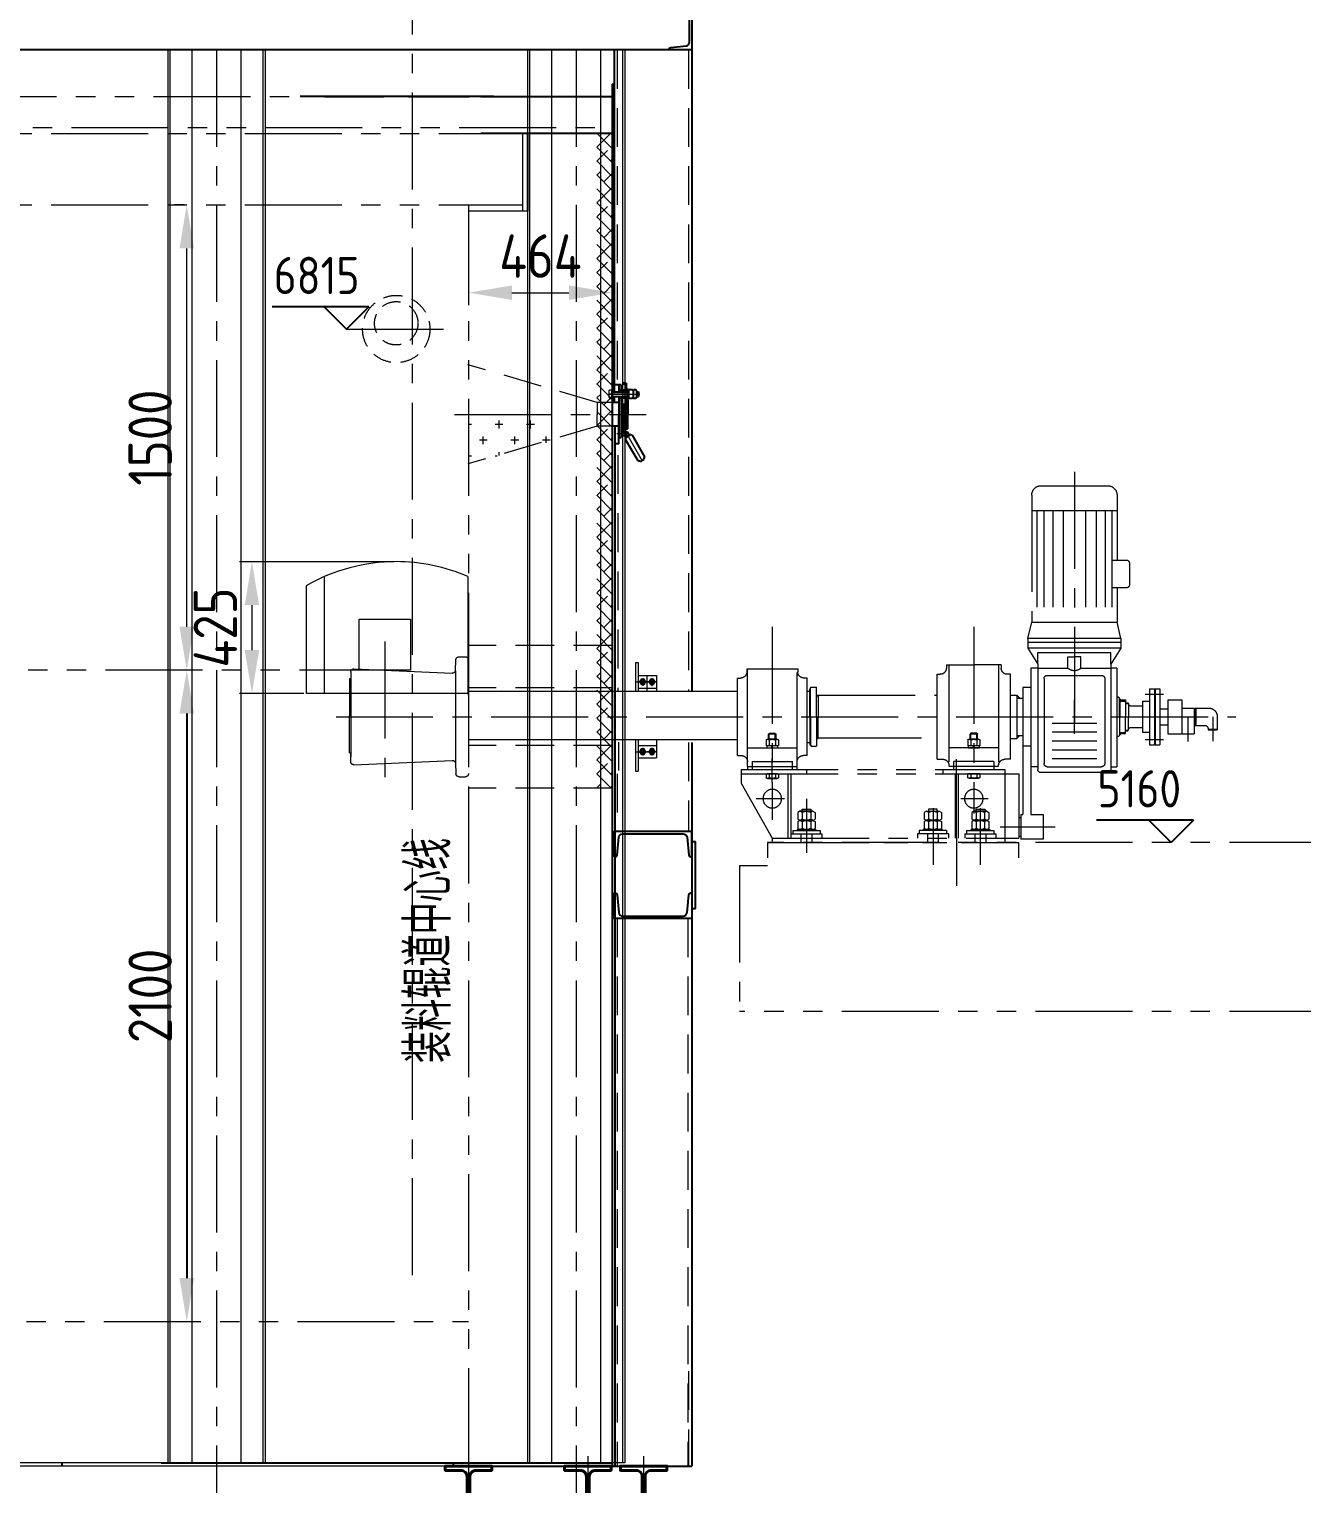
# Model space of a CAD drawing. Header units: millimetres. Extents: x 188205 to 604756, y -401673 to 15123.
# Drawn here: x 366530 to 370636, y -21944 to -17253 of the extents above; entities that cross this region are included whole.
import ezdxf
from ezdxf.enums import TextEntityAlignment as Align

# ---------------------------------------------------------------- set-up
doc = ezdxf.new("R2010")
doc.units = ezdxf.units.MM
doc.header["$LTSCALE"] = 500
for name, pattern in [('CENTER', [2, 1.25, -0.25, 0.25, -0.25]), ('DASHED2', [0.375, 0.25, -0.125]), ('PHANTOM2', [1.25, 0.625, -0.125, 0.125, -0.125, 0.125, -0.125])]:
    doc.linetypes.add(name, pattern=pattern)
for name, color, linetype, lineweight in [('2D', 4, 'PHANTOM2', 20), ('BIAOZHU', 3, 'Continuous', 25), ('POU', 4, 'Continuous', 20), ('SHI', 7, 'Continuous', 40), ('SW', 8, 'Continuous', 20), ('WEN', 3, 'Continuous', 20), ('XU', 6, 'DASHED2', 20), ('ZHONG', 1, 'CENTER', 20)]:
    doc.layers.add(name, color=color, linetype=linetype, lineweight=lineweight)
doc.styles.add('GB', font='gbenor.shx', dxfattribs={"bigfont": 'gbcbig.shx'})
doc.dimstyles.new('ISO-25$0', dxfattribs={"dimscale": 40, "dimtxt": 3.5, "dimasz": 3.5, "dimexe": 1, "dimexo": 0.2, "dimgap": 1.2, "dimtad": 1, "dimtoh": 1, "dimdec": 1, "dimzin": 9, "dimdsep": 46, "dimtxsty": 'GB', "dimcen": 0, "dimclrd": 3, "dimclre": 3, "dimclrt": 256, "dimadec": 0, "dimazin": 2, "dimtfac": 1, "dimtdec": 1, "dimtix": 1, "dimtmove": 0, "dimatfit": 3, "dimldrblk": 'DOTSMALL', "dimfxl": 0, "dimlwd": -1, "dimlwe": 20, "dimarcsym": 0})

# ---------------------------------------------------------------- blocks, each defined once
blk = doc.blocks.new('zll')
at = {"layer": 'SHI'}
blk.add_lwpolyline([(166972.5, 60829.5), (166897.5, 60829.5), (166897.5, 60843.5), (166948, 60843.5, 0.414214), (166968, 60863.5), (166968, 61245.5, 0.414214), (166948, 61265.5), (166897.5, 61265.5), (166897.5, 61279.5), (166972.5, 61279.5), (167047.5, 61279.5), (167047.5, 61265.5), (166997, 61265.5, 0.414214), (166977, 61245.5), (166977, 60863.5, 0.414214), (166997, 60843.5), (167047.5, 60843.5), (167047.5, 60829.5)], format="xyb", close=True, dxfattribs=at)
at = {"layer": 'ZHONG'}
blk.add_line((166972.5, 61311.4), (166972.5, 60797), dxfattribs=at)
blk = doc.blocks.new('g11')
at = {"layer": '2D'}
h = blk.add_hatch(color=256, dxfattribs=at)
h.paths.add_polyline_path([(154041.9, 72533.8), (154041.9, 72533.8), (154041.9, 72523.8), (154031.9, 72523.8)])
h.paths.add_polyline_path([(154031.9, 72403.8), (154041.9, 72403.8), (154041.9, 72393.8)])
for p, q in [((153718.4, 73178.8), (153718.4, 72969.2)), ((153963.4, 73208.8), (153748.4, 73208.8)), ((153993.4, 73178.8), (153993.4, 72768.5)), ((153993.4, 73129.3), (153718.4, 73129.3)), ((153735.2, 73129.3), (153735.2, 72768.5)), ((153757.1, 73129.3), (153757.1, 72768.5)), ((153785.7, 73129.3), (153785.7, 72768.5)), ((153820, 73129.3), (153820, 72768.5)), ((153891.7, 73129.3), (153891.7, 72768.5)), ((153926, 73129.3), (153926, 72768.5)), ((153954.6, 73129.3), (153954.6, 72768.5)), ((153976.6, 73129.3), (153976.6, 72768.5)), ((153678.5, 72959.2), (153678.5, 72889.2)), ((153735.2, 72969.2), (153688.5, 72969.2)), ((153688.5, 72879.2), (153735.2, 72879.2)), ((153718.4, 72879.2), (153718.4, 72768.5)), ((153705.9, 72716.2), (153718.4, 72768.5)), ((153993.4, 72768.5), (153718.4, 72768.5)), ((154005.9, 72716.2), (153993.4, 72768.5)), ((153705.9, 72716.2), (153705.9, 72684.5)), ((153705.9, 72716.2), (154005.9, 72716.2)), ((153705.9, 72703.8), (154005.9, 72703.8)), ((154005.9, 72716.2), (154005.9, 72684.5)), ((153705.9, 72684.5), (153737.9, 72633.8)), ((153705.9, 72684.5), (154005.9, 72684.5)), ((153737.9, 72633.8), (153737.9, 72670.7)), ((153973.9, 72670.7), (153737.9, 72670.7)), ((153835.1, 72620.4), (153835.1, 72656.7)), ((153835.1, 72656.7), (153855.9, 72656.7)), ((153876.6, 72656.7), (153855.9, 72656.7)), ((153876.6, 72620.4), (153876.6, 72656.7)), ((154005.9, 72684.5), (153973.9, 72633.8)), ((153973.9, 72633.8), (153973.9, 72670.7)), ((153719.3, 72620.4), (153737.9, 72620.4)), ((153719.3, 72620.4), (153719.3, 72463.8)), ((153737.9, 72633.8), (153737.9, 72620.4)), ((153737.9, 72620.4), (153737.9, 72463.8)), ((153835.1, 72620.4), (153737.9, 72620.4)), ((153973.9, 72620.4), (153876.6, 72620.4)), ((153973.9, 72633.8), (153973.9, 72620.4)), ((153973.9, 72620.4), (153973.9, 72463.8)), ((153973.9, 72620.4), (153995.9, 72620.4)), ((153995.9, 72620.4), (153995.9, 72523.8)), ((154091.9, 72630.8), (154180.4, 72630.8)), ((154091.9, 72630.8), (154091.9, 72620.8)), ((154100.4, 72630.8), (154100.4, 72293.8)), ((154268.9, 72630.8), (154180.4, 72630.8)), ((154260.4, 72630.8), (154260.4, 72293.8)), ((154268.9, 72630.8), (154268.9, 72620.8)), ((154748.4, 72618.8), (154748.4, 72608.8)), ((154912.4, 72618.8), (154748.4, 72618.8)), ((154750.4, 72293.8), (154750.4, 72618.8)), ((154910.4, 72303.8), (154910.4, 72618.8)), ((154912.4, 72618.8), (154912.4, 72608.8)), ((155271.4, 72638.8), (155263.4, 72638.8)), ((155263.4, 72638.8), (155263.4, 72546.3)), ((155271.4, 72638.8), (155271.4, 72546.3)), ((155810.4, 72647.9), (155810.4, 72281.1)), ((153758, 72587.2), (153758, 72463.8)), ((153943.7, 72597.2), (153768, 72597.2)), ((153953.7, 72587.2), (153953.7, 72463.8)), ((154061.9, 72600.8), (154071.9, 72600.8)), ((154061.9, 72326.8), (154061.9, 72600.8)), ((154298.9, 72600.8), (154288.9, 72600.8)), ((154298.9, 72326.8), (154298.9, 72600.8)), ((154718.4, 72588.8), (154728.4, 72588.8)), ((154718.4, 72338.8), (154718.4, 72588.8)), ((154942.4, 72588.8), (154932.4, 72588.8)), ((154942.4, 72338.8), (154942.4, 72588.8)), ((155203.4, 72596.4), (155203.4, 72546.3)), ((155263.4, 72596.4), (155203.4, 72596.4)), ((155206, 72576.4), (155230.8, 72576.4)), ((155218.4, 72588.8), (155218.4, 72562.2)), ((155232, 72576.4), (155264.7, 72576.4)), ((155236, 72576.4), (155260.8, 72576.4)), ((153554.9, 72518.8), (153509.9, 72518.8)), ((153509.9, 72518.8), (153509.9, 72408.8)), ((153554.9, 72518.8), (153554.9, 72408.8)), ((153594.9, 72553.8), (153579.9, 72553.8)), ((153579.9, 72553.8), (153579.9, 72463.8)), ((153594.9, 72553.8), (153594.9, 72463.8)), ((153613.9, 72553.8), (153597.9, 72553.8)), ((153597.9, 72553.8), (153597.9, 72463.8)), ((153613.9, 72553.8), (153613.9, 72463.8)), ((153707.3, 72517.9), (153690.9, 72517.9)), ((153690.9, 72517.9), (153690.9, 72463.8)), ((153707.8, 72520.9), (153706.5, 72520.2)), ((153709.4, 72514), (153706.5, 72520.2)), ((153709.4, 72514.4), (153707.3, 72517.9)), ((153710.9, 72514.4), (153707.8, 72520.9)), ((153713.9, 72527.5), (153710.9, 72524.5)), ((153710.9, 72463.8), (153710.9, 72524.5)), ((153713.9, 72527.5), (153719.3, 72527.5)), ((153995.9, 72558.7), (154021.9, 72558.7)), ((153995.9, 72523.8), (153995.9, 72302.8)), ((154021.9, 72558.7), (154021.9, 72523.8)), ((154041.9, 72523.8), (154021.9, 72523.8)), ((154021.9, 72523.8), (154021.9, 72368.9)), ((154041.9, 72533.8), (154031.9, 72523.8)), ((154041.9, 72533.8), (154041.9, 72393.8)), ((154061.9, 72533.8), (154041.9, 72533.8)), ((154681.9, 72533.8), (154298.9, 72533.8)), ((154687.5, 72533.8), (154681.9, 72533.8)), ((154681.9, 72533.8), (154681.9, 72463.8)), ((154687.5, 72531.8), (154681.9, 72531.8)), ((154704.5, 72558.8), (154687.5, 72558.8)), ((154687.5, 72463.8), (154687.5, 72558.8)), ((154707.5, 72555.8), (154704.5, 72558.8)), ((154707.5, 72463.8), (154707.5, 72555.8)), ((154709.5, 72553.8), (154707.5, 72553.8)), ((154709.5, 72463.8), (154709.5, 72553.8)), ((154718.4, 72546.3), (154709.5, 72546.3)), ((155263.4, 72556.3), (155203.4, 72556.3)), ((155271.4, 72554.6), (155271.4, 72546.3)), ((153465.9, 72491.8), (153422.9, 72491.8)), ((153463.9, 72491.8), (153463.9, 72435.8)), ((153465.9, 72491.8), (153465.9, 72435.8)), ((153469.9, 72488.8), (153465.9, 72488.8)), ((153509.9, 72491.8), (153469.9, 72491.8)), ((153469.9, 72491.8), (153469.9, 72408.8)), ((153579.9, 72489.8), (153554.9, 72489.8)), ((153635.9, 72513.8), (153613.9, 72513.8)), ((153635.9, 72513.8), (153635.9, 72463.8)), ((153675.9, 72498.8), (153635.9, 72498.8)), ((153683.9, 72508.8), (153680.9, 72505.8)), ((153680.9, 72505.8), (153680.9, 72463.8)), ((153690.9, 72506.8), (153681.9, 72506.8)), ((153690.9, 72508.8), (153683.9, 72508.8)), ((153709.4, 72514.4), (153690.9, 72514.4)), ((153709.4, 72514), (153709.4, 72463.8)), ((153394.9, 72463.8), (153394.9, 72421.8)), ((153424.9, 72423.8), (153394.9, 72423.8)), ((153424.9, 72421.8), (153394.9, 72421.8)), ((153424.9, 72425.8), (153424.9, 72421.8)), ((153465.9, 72435.8), (153434.9, 72435.8)), ((153469.9, 72438.8), (153465.9, 72438.8)), ((153579.9, 72437.8), (153554.9, 72437.8)), ((153579.9, 72463.8), (153579.9, 72373.8)), ((153594.9, 72463.8), (153594.9, 72373.8)), ((153597.9, 72428.8), (153594.9, 72428.8)), ((153597.9, 72463.8), (153597.9, 72373.8)), ((153613.9, 72463.8), (153613.9, 72373.8)), ((153635.9, 72463.8), (153635.9, 72413.8)), ((153675.9, 72428.8), (153635.9, 72428.8)), ((153680.9, 72421.8), (153680.9, 72463.8)), ((153683.9, 72418.8), (153680.9, 72421.8)), ((153690.9, 72409.7), (153690.9, 72463.8)), ((153709.4, 72413.5), (153709.4, 72463.8)), ((153710.9, 72463.8), (153710.9, 72403)), ((153719.3, 72463.8), (153719.3, 72302.8)), ((153737.9, 72463.8), (153737.9, 72302.8)), ((153758, 72463.8), (153758, 72312.8)), ((153928.1, 72443.2), (153783.7, 72443.2)), ((153953.7, 72463.8), (153953.7, 72312.8)), ((153973.9, 72463.8), (153973.9, 72302.8)), ((154681.9, 72393.8), (154681.9, 72463.8)), ((154687.5, 72463.8), (154687.5, 72368.8)), ((154707.5, 72463.8), (154707.5, 72371.8)), ((154709.5, 72463.8), (154709.5, 72373.8)), ((153554.9, 72408.8), (153469.9, 72408.8)), ((153635.9, 72413.8), (153613.9, 72413.8)), ((153690.9, 72420.8), (153681.9, 72420.8)), ((153690.9, 72418.8), (153683.9, 72418.8)), ((153709.4, 72413.2), (153690.9, 72413.2)), ((153707.3, 72409.7), (153690.9, 72409.7)), ((153709.4, 72413.5), (153706.5, 72407.3)), ((153707.8, 72406.7), (153706.5, 72407.3)), ((153709.4, 72413.2), (153707.3, 72409.7)), ((153710.9, 72413.2), (153707.8, 72406.7)), ((153713.9, 72400), (153710.9, 72403)), ((153713.9, 72400), (153719.3, 72400)), ((153928.1, 72414.8), (153783.7, 72414.8)), ((153928.1, 72386.4), (153783.7, 72386.4)), ((154041.9, 72403.8), (154021.9, 72403.8)), ((154041.9, 72393.8), (154031.9, 72403.8)), ((154061.9, 72393.8), (154041.9, 72393.8)), ((154661.3, 72396.3), (154298.9, 72396.3)), ((154681.9, 72396.3), (154605.5, 72396.3)), ((154687.5, 72395.8), (154681.9, 72395.8)), ((154687.5, 72393.8), (154681.9, 72393.8)), ((154718.4, 72381.3), (154709.5, 72381.3)), ((154963.1, 72390.8), (154943.6, 72390.8)), ((155203.4, 72390.8), (155203.4, 72331.1)), ((155263.4, 72390.8), (155263.4, 72288.8)), ((155271.4, 72390.8), (155271.4, 72288.8)), ((153594.9, 72373.8), (153579.9, 72373.8)), ((153613.9, 72373.8), (153597.9, 72373.8)), ((153928.1, 72357.2), (153783.7, 72357.2)), ((153928.1, 72328.8), (153783.7, 72328.8)), ((153995.9, 72368.9), (154021.9, 72368.9)), ((153995.9, 72368.9), (153995.9, 72148.7)), ((154021.9, 72368.9), (154021.9, 72148.7)), ((154100.4, 72363.8), (154260.2, 72363.8)), ((154704.5, 72368.8), (154687.5, 72368.8)), ((154707.5, 72371.8), (154704.5, 72368.8)), ((154709.5, 72373.8), (154707.5, 72373.8)), ((154718.4, 72338.8), (154730.4, 72338.8)), ((154910.4, 72363.8), (154750.5, 72363.8)), ((154940.4, 72338.8), (154928.4, 72338.8)), ((154942.4, 72338.8), (154930.4, 72338.8)), ((155263.4, 72371.3), (155203.4, 72371.3)), ((155263.4, 72331.1), (155203.4, 72331.1)), ((153737.9, 72302.8), (153719.3, 72302.8)), ((153737.9, 72302.8), (153737.9, 72293.8)), ((153747.9, 72283.8), (153963.9, 72283.8)), ((153943.7, 72302.8), (153768, 72302.8)), ((153973.9, 72302.8), (153973.9, 72293.8)), ((153973.9, 72302.8), (153995.9, 72302.8)), ((154061.9, 72326.8), (154080.4, 72326.8)), ((154080.4, 72293.8), (154080.4, 72058.7)), ((154930.4, 72293.8), (154080.4, 72293.8)), ((154100.4, 72303.8), (154115.4, 72303.8)), ((154115.4, 72319.8), (154115.4, 72293.8)), ((154115.4, 72319.8), (154245.2, 72319.8)), ((154115.4, 72303.8), (154245.2, 72303.8)), ((154245.2, 72293.8), (154245.2, 72319.8)), ((154245.2, 72303.8), (154260.4, 72303.8)), ((154298.9, 72326.8), (154280.4, 72326.8)), ((154280.4, 72293.8), (154280.4, 72279.8)), ((154720.4, 72293.8), (154720.4, 72279.8)), ((154765.5, 72303.8), (154750.4, 72303.8)), ((154765.5, 72293.8), (154765.5, 72319.8)), ((154895.4, 72319.8), (154765.5, 72319.8)), ((154895.4, 72303.8), (154765.5, 72303.8)), ((154895.4, 72319.8), (154895.4, 72293.8)), ((154910.4, 72303.8), (154895.4, 72303.8)), ((154910.4, 72303.8), (154910.4, 72293.8)), ((154930.4, 72293.8), (154930.4, 72249.8)), ((155271.4, 72288.8), (155263.4, 72288.8)), ((154035.4, 72279.8), (154035.4, 72072.7)), ((154930.4, 72279.8), (154035.4, 72279.8)), ((154230.4, 72279.8), (154230.4, 72072.7)), ((154240.4, 72279.8), (154240.4, 72072.7)), ((154770.4, 72279.8), (154770.4, 72072.7)), ((154780.4, 72279.8), (154780.4, 72072.7)), ((154930.4, 72249.8), (154830.4, 72072.7)), ((153995.9, 72148.7), (153956.9, 72148.7)), ((153956.9, 72148.7), (153956.9, 72068.7)), ((154028.9, 72148.7), (154021.9, 72148.7)), ((154028.9, 72148.7), (154028.9, 72068.7)), ((154138.6, 72159.7), (154131.6, 72155.7)), ((154131.6, 72155.7), (154131.6, 72133.8)), ((154138.6, 72159.7), (154180.1, 72159.7)), ((154173.2, 72165.8), (154145.1, 72165.8)), ((154145.1, 72165.8), (154145.1, 72160.2)), ((154145.5, 72155.7), (154145.5, 72133.8)), ((154173.2, 72160.2), (154173.2, 72165.8)), ((154173.2, 72155.7), (154173.2, 72133.8)), ((154180.1, 72159.7), (154187.1, 72155.7)), ((154187.1, 72155.7), (154187.1, 72133.8)), ((154291.6, 72159.7), (154284.7, 72155.7)), ((154284.7, 72155.7), (154284.7, 72133.8)), ((154333.2, 72159.7), (154291.6, 72159.7)), ((154298.6, 72165.8), (154326.7, 72165.8)), ((154298.6, 72160.2), (154298.6, 72165.8)), ((154298.6, 72155.7), (154298.6, 72133.8)), ((154326.3, 72155.7), (154326.3, 72133.8)), ((154326.7, 72165.8), (154326.7, 72160.2)), ((154333.2, 72159.7), (154340.1, 72155.7)), ((154340.1, 72155.7), (154340.1, 72133.8)), ((154699.6, 72159.7), (154692.6, 72155.7)), ((154692.6, 72155.7), (154692.6, 72133.8)), ((154699.6, 72159.7), (154741.1, 72159.7)), ((154706.1, 72165.8), (154706.1, 72160.2)), ((154734.2, 72165.8), (154706.1, 72165.8)), ((154706.5, 72155.7), (154706.5, 72133.8)), ((154720.4, 72166.1), (154720.4, 72123.4)), ((154734.2, 72160.2), (154734.2, 72165.8)), ((154734.2, 72155.7), (154734.2, 72133.8)), ((154741.1, 72159.7), (154748.1, 72155.7)), ((154748.1, 72155.7), (154748.1, 72133.8)), ((154035.4, 72138.7), (154028.9, 72138.7)), ((154115.4, 72096.7), (154115.4, 72086.7)), ((154203.4, 72096.7), (154115.4, 72096.7)), ((154203.4, 72096.7), (154115.4, 72096.7)), ((154128.5, 72099.9), (154128.5, 72096.7)), ((154189.6, 72099.9), (154128.5, 72099.9)), ((154138.6, 72129.8), (154131.6, 72133.8)), ((154138.6, 72129.8), (154131.6, 72125.8)), ((154131.6, 72125.8), (154131.6, 72103.9)), ((154138.6, 72099.9), (154131.6, 72103.9)), ((154138.6, 72129.8), (154180.1, 72129.8)), ((154138.6, 72129.8), (154180.1, 72129.8)), ((154138.6, 72099.9), (154180.1, 72099.9)), ((154145.5, 72125.8), (154145.5, 72103.9)), ((154173.2, 72125.8), (154173.2, 72103.9)), ((154180.1, 72129.8), (154187.1, 72133.8)), ((154180.1, 72129.8), (154187.1, 72125.8)), ((154180.1, 72099.9), (154187.1, 72103.9)), ((154187.1, 72125.8), (154187.1, 72103.9)), ((154189.6, 72099.9), (154189.6, 72096.7)), ((154203.4, 72096.7), (154203.4, 72086.7)), ((154203.4, 72096.7), (154203.4, 72086.7)), ((154268.4, 72096.7), (154356.4, 72096.7)), ((154268.4, 72096.7), (154268.4, 72086.7)), ((154268.4, 72096.7), (154268.4, 72086.7)), ((154268.4, 72096.7), (154356.4, 72096.7)), ((154282.2, 72099.9), (154343.3, 72099.9)), ((154282.2, 72099.9), (154282.2, 72096.7)), ((154291.6, 72129.8), (154284.7, 72133.8)), ((154291.6, 72129.8), (154284.7, 72125.8)), ((154284.7, 72125.8), (154284.7, 72103.9)), ((154291.6, 72099.9), (154284.7, 72103.9)), ((154333.2, 72129.8), (154291.6, 72129.8)), ((154333.2, 72129.8), (154291.6, 72129.8)), ((154333.2, 72099.9), (154291.6, 72099.9)), ((154298.6, 72125.8), (154298.6, 72103.9)), ((154326.3, 72125.8), (154326.3, 72103.9)), ((154333.2, 72129.8), (154340.1, 72133.8)), ((154333.2, 72129.8), (154340.1, 72125.8)), ((154333.2, 72099.9), (154340.1, 72103.9)), ((154340.1, 72125.8), (154340.1, 72103.9)), ((154343.3, 72099.9), (154343.3, 72096.7)), ((154356.4, 72096.7), (154356.4, 72086.7)), ((154676.4, 72096.7), (154676.4, 72086.7)), ((154764.4, 72096.7), (154676.4, 72096.7)), ((154750.6, 72099.9), (154689.5, 72099.9)), ((154689.5, 72099.9), (154689.5, 72096.7)), ((154699.6, 72129.8), (154692.6, 72133.8)), ((154699.6, 72129.8), (154692.6, 72125.8)), ((154692.6, 72125.8), (154692.6, 72103.9)), ((154699.6, 72099.9), (154692.6, 72103.9)), ((154699.6, 72129.8), (154741.1, 72129.8)), ((154699.6, 72129.8), (154741.1, 72129.8)), ((154699.6, 72099.9), (154741.1, 72099.9)), ((154706.5, 72125.8), (154706.5, 72103.9)), ((154734.2, 72125.8), (154734.2, 72103.9)), ((154741.1, 72129.8), (154748.1, 72133.8)), ((154741.1, 72129.8), (154748.1, 72125.8)), ((154741.1, 72099.9), (154748.1, 72103.9)), ((154748.1, 72125.8), (154748.1, 72103.9)), ((154750.6, 72099.9), (154750.6, 72096.7)), ((154764.4, 72096.7), (154764.4, 72086.7)), ((153956.9, 72068.7), (154028.9, 72068.7)), ((154035.4, 72078.7), (154028.9, 72078.7)), ((154830.4, 72072.7), (154035.4, 72072.7)), ((154036.3, 72058.7), (154036.3, 72008.7)), ((154845.9, 72058.7), (154036.3, 72058.7)), ((154830.4, 72058.7), (154080.4, 72058.7)), ((154109.4, 72086.7), (154109.4, 72072.7)), ((154209.4, 72086.7), (154109.4, 72086.7)), ((154141.9, 72086.7), (154141.9, 72058.7)), ((154176.9, 72086.7), (154176.9, 72058.7)), ((154209.4, 72086.7), (154209.4, 72072.7)), ((154262.4, 72086.7), (154362.4, 72086.7)), ((154262.4, 72086.7), (154262.4, 72072.7)), ((154294.9, 72086.7), (154294.9, 72058.7)), ((154329.9, 72086.7), (154329.9, 72058.7)), ((154362.4, 72086.7), (154362.4, 72072.7)), ((154770.4, 72086.7), (154670.4, 72086.7)), ((154670.4, 72086.7), (154670.4, 72072.7)), ((154702.9, 72086.7), (154702.9, 72058.7)), ((154720.4, 72072.7), (154720.4, 72058.7)), ((154737.9, 72086.7), (154737.9, 72058.7)), ((154830.4, 72072.7), (154830.4, 72058.7)), ((154845.9, 72058.7), (154845.9, 72008.7))]:
    blk.add_line(p, q, dxfattribs=at)
at = {"layer": '2D', "ltscale": 10}
for p, q in [((155840.8, 72657.3), (155820.4, 72657.3)), ((155810.4, 72533.3), (155810.4, 72633.3)), ((155852.4, 72611.8), (155850.8, 72647.7)), ((155852.4, 72612.3), (155852.3, 72313.1)), ((156179.9, 72618.3), (155862.5, 72604.3)), ((156190.2, 72610.1), (156190.3, 72587.3)), ((156190.2, 72610.1), (156190.3, 72335.3)), ((156194.3, 72587.3), (156190.2, 72587.3)), ((156194.3, 72587.3), (156194.3, 72537.3)), ((155810.4, 72546.1), (154942.4, 72546.2)), ((156194.3, 72537.3), (156194.3, 72467.3)), ((156194.3, 72397.3), (156194.3, 72467.3)), ((154170.8, 72391.3), (154170.8, 72410.6)), ((154190, 72391.3), (154190, 72410.6)), ((154820.8, 72391.3), (154820.8, 72409.8)), ((154840, 72391.3), (154840, 72409.8)), ((155810.4, 72390.8), (154942.4, 72390.8)), ((156194.3, 72347.3), (156194.3, 72397.3)), ((156194.3, 72347.3), (156190.2, 72347.3)), ((156190.3, 72318.2), (156190.3, 72347.3)), ((155852.4, 72315.8), (155850.8, 72279.8)), ((156179.9, 72309.2), (155862.5, 72323.3)), ((155840.8, 72270.3), (155820.4, 72270.3))]:
    blk.add_line(p, q, dxfattribs=at)
at = {"layer": '2D', "ltscale": 14}
for p, q in [((154160.5, 72389.8), (154160.5, 72371.3)), ((154165.4, 72391.3), (154195.1, 72391.3)), ((154170.8, 72410.6), (154168.4, 72408.2)), ((154168.4, 72391.3), (154168.4, 72408.2)), ((154168.4, 72408.2), (154192.4, 72408.2)), ((154170.4, 72389.8), (154170.4, 72371.3)), ((154170.8, 72410.6), (154190, 72410.6)), ((154190, 72410.6), (154192.4, 72408.2)), ((154190.1, 72389.8), (154190.1, 72371.3)), ((154192.4, 72391.3), (154192.4, 72408.2)), ((154200, 72389.8), (154200, 72371.3)), ((154810.6, 72389.8), (154810.6, 72371.3)), ((154815.5, 72391.3), (154845.2, 72391.3)), ((154820.8, 72409.8), (154818.4, 72407.4)), ((154818.4, 72391.3), (154818.4, 72407.4)), ((154818.4, 72407.4), (154842.4, 72407.4)), ((154820.5, 72389.8), (154820.5, 72371.3)), ((154820.8, 72409.8), (154840, 72409.8)), ((154840, 72409.8), (154842.4, 72407.4)), ((154840.3, 72389.8), (154840.3, 72371.3)), ((154842.4, 72391.3), (154842.4, 72407.4)), ((154850.1, 72389.8), (154850.1, 72371.3)), ((154162.4, 72363.8), (154162.4, 72369.8)), ((154162.4, 72369.8), (154198.4, 72369.8)), ((154198.4, 72363.8), (154162.4, 72363.8)), ((154165.4, 72369.8), (154195.1, 72369.8)), ((154177.5, 72363.8), (154180.3, 72369.8)), ((154180.4, 72363.8), (154179.8, 72363.8)), ((154180.5, 72363.8), (154183.3, 72369.8)), ((154198.4, 72369.8), (154198.4, 72363.8)), ((154812.4, 72363.8), (154812.4, 72369.8)), ((154812.4, 72369.8), (154848.4, 72369.8)), ((154848.4, 72363.8), (154812.4, 72363.8)), ((154815.5, 72369.8), (154845.2, 72369.8)), ((154827.5, 72363.8), (154830.3, 72369.8)), ((154830.4, 72363.8), (154831, 72363.8)), ((154830.5, 72363.8), (154833.3, 72369.8)), ((154848.4, 72369.8), (154848.4, 72363.8)), ((154160.4, 72279.8), (154160.4, 72267.8)), ((154160.4, 72279.8), (154200.4, 72279.8)), ((154180.4, 72265.6), (154165.4, 72265.6)), ((154170.4, 72279.8), (154170.4, 72267.8)), ((154195.4, 72265.6), (154180.4, 72265.6)), ((154190.4, 72279.8), (154190.4, 72267.8)), ((154200.4, 72279.8), (154200.4, 72267.8)), ((154810.4, 72279), (154810.4, 72267)), ((154810.4, 72279), (154850.4, 72279)), ((154813.6, 72279), (154813.6, 72279.8)), ((154813.6, 72279.8), (154847.2, 72279.8)), ((154830.4, 72264.8), (154815.4, 72264.8)), ((154820.4, 72279), (154820.4, 72267)), ((154845.4, 72264.8), (154830.4, 72264.8)), ((154840.4, 72279), (154840.4, 72267)), ((154847.2, 72279), (154847.2, 72279.8)), ((154850.4, 72279), (154850.4, 72267))]:
    blk.add_line(p, q, dxfattribs=at)
at = {"layer": '2D'}
for points in [[(155223.6, 72585.4), (155228.8, 72576.4), (155223.6, 72567.4), (155213.2, 72567.4), (155208, 72576.4), (155213.2, 72585.4)], [(155253.6, 72585.4), (155258.8, 72576.4), (155253.6, 72567.4), (155243.2, 72567.4), (155238, 72576.4), (155243.2, 72585.4)], [(155223.6, 72360.1), (155228.8, 72351.1), (155223.6, 72342.1), (155213.2, 72342.1), (155208, 72351.1), (155213.2, 72360.1)], [(155253.6, 72360.1), (155258.8, 72351.1), (155253.6, 72342.1), (155243.2, 72342.1), (155238, 72351.1), (155243.2, 72360.1)]]:
    blk.add_lwpolyline(points, close=True, dxfattribs=at)
for centre, radius in [((155218.4, 72576.4), 9), ((155218.4, 72576.4), 5.1), ((155248.4, 72576.4), 9), ((155248.4, 72576.4), 5.1), ((155218.4, 72351.1), 9), ((155218.4, 72351.1), 5.1), ((155248.4, 72351.1), 9), ((155248.4, 72351.1), 5.1), ((154180.4, 72199.8), 30), ((154830.4, 72199.8), 30)]:
    blk.add_circle(centre, radius, dxfattribs=at)
for centre, radius, start, end in [((153748.4, 73178.8), 30, 90, 180), ((153963.4, 73178.8), 30, 0, 90), ((153688.5, 72959.2), 10, 90, 180), ((153688.5, 72889.2), 10, 180, 270), ((153855.9, 72643), 30.7, 227.4066, 312.5934), ((154071.9, 72620.8), 20, 270, 0), ((154288.9, 72620.8), 20, 180, 270), ((153768, 72587.2), 10, 90, 180), ((153943.7, 72587.2), 10, 0, 90), ((154728.4, 72608.8), 20, 270, 0), ((154932.4, 72608.8), 20, 180, 270), ((155218.4, 72576.4), 6, 0, 270), ((155248.4, 72576.4), 6, 0, 270), ((153422.9, 72463.8), 28, 90, 180), ((153675.9, 72503.8), 5, 270, 0), ((153434.9, 72425.8), 10, 90, 180), ((153675.9, 72423.8), 5, 0, 90), ((154730.4, 72318.8), 20, 0, 90), ((154930.4, 72318.8), 20, 90, 180), ((155218.4, 72351.1), 6, 0, 270), ((155248.4, 72351.1), 6, 0, 270), ((153747.9, 72293.8), 10, 180, 270), ((153768, 72312.8), 10, 180, 270), ((153943.7, 72312.8), 10, 270, 0), ((153963.9, 72293.8), 10, 270, 0), ((154080.4, 72306.8), 20, 0, 90), ((154280.4, 72306.8), 20, 90, 180), ((154136.8, 72148.7), 11.1, 38.9393, 81.0607), ((154159.4, 72133.7), 26, 57.7958, 122.2042), ((154181.9, 72148.7), 11.1, 98.9393, 141.0607), ((154289.9, 72148.7), 11.1, 38.9393, 81.0607), ((154312.4, 72133.7), 26, 57.7958, 122.2042), ((154334.9, 72148.7), 11.1, 98.9393, 141.0607), ((154697.8, 72148.7), 11.1, 38.9393, 81.0607), ((154720.4, 72133.7), 26, 57.7958, 122.2042), ((154742.9, 72148.7), 11.1, 98.9393, 141.0607), ((154136.8, 72140.8), 11.1, 278.9393, 321.0607), ((154136.8, 72118.8), 11.1, 38.9393, 81.0607), ((154136.8, 72110.9), 11.1, 278.9393, 321.0607), ((154159.4, 72155.8), 26, 237.7958, 302.2042), ((154159.4, 72103.8), 26, 57.7958, 122.2042), ((154159.4, 72125.9), 26, 237.7958, 302.2042), ((154181.9, 72140.8), 11.1, 218.9393, 261.0607), ((154181.9, 72118.8), 11.1, 98.9393, 141.0607), ((154181.9, 72110.9), 11.1, 218.9393, 261.0607), ((154289.9, 72140.8), 11.1, 278.9393, 321.0607), ((154289.9, 72118.8), 11.1, 38.9393, 81.0607), ((154289.9, 72110.9), 11.1, 278.9393, 321.0607), ((154312.4, 72155.8), 26, 237.7958, 302.2042), ((154312.4, 72103.8), 26, 57.7958, 122.2042), ((154312.4, 72125.9), 26, 237.7958, 302.2042), ((154334.9, 72140.8), 11.1, 218.9393, 261.0607), ((154334.9, 72118.8), 11.1, 98.9393, 141.0607), ((154334.9, 72110.9), 11.1, 218.9393, 261.0607), ((154697.8, 72140.8), 11.1, 278.9393, 321.0607), ((154697.8, 72118.8), 11.1, 38.9393, 81.0607), ((154697.8, 72110.9), 11.1, 278.9393, 321.0607), ((154720.4, 72155.8), 26, 237.7958, 302.2042), ((154720.4, 72103.8), 26, 57.7958, 122.2042), ((154720.4, 72125.9), 26, 237.7958, 302.2042), ((154742.9, 72140.8), 11.1, 218.9393, 261.0607), ((154742.9, 72118.8), 11.1, 98.9393, 141.0607), ((154742.9, 72110.9), 11.1, 218.9393, 261.0607)]:
    blk.add_arc(centre, radius, start, end, dxfattribs=at)
at = {"layer": '2D', "ltscale": 10}
for centre, radius, start, end in [((155820.4, 72647.2), 10, 90.1093, 184.2109), ((155840.8, 72647.3), 10, 2.5, 90), ((155862.6, 72614.8), 10.5, 193.5199, 271.9703), ((156180.5, 72608.5), 9.8, 7.7743, 93.5901), ((155820.4, 72280.3), 10, 175.7891, 269.8907), ((155862.6, 72312.8), 10.5, 88.0297, 166.4801), ((156180.5, 72319), 9.8, 266.4099, 352.2257), ((155840.8, 72280.3), 10, 270, 357.5)]:
    blk.add_arc(centre, radius, start, end, dxfattribs=at)
at = {"layer": '2D', "ltscale": 14}
for centre, radius, start, end in [((154165.4, 72382.4), 8.87, 56.1666, 123.887), ((154180.3, 72358), 33.2, 72.6881, 107.3119), ((154195.1, 72382.4), 8.87, 56.113, 123.8334), ((154815.5, 72382.4), 8.87, 56.1666, 123.887), ((154830.4, 72358), 33.2, 72.6881, 107.3119), ((154845.2, 72382.4), 8.87, 56.113, 123.8334), ((154165.4, 72378.6), 8.87, 236.077, 303.8693), ((154180.3, 72403), 33.2, 252.683, 287.317), ((154195.1, 72378.6), 8.87, 236.1307, 303.923), ((154815.5, 72378.6), 8.87, 236.077, 303.8693), ((154830.4, 72403), 33.2, 252.683, 287.317), ((154845.2, 72378.6), 8.87, 236.1307, 303.923), ((154165.4, 72272.2), 6.67, 221.5411, 318.4023), ((154180.4, 72288.9), 23.3, 244.6213, 295.3568), ((154195.4, 72272.2), 6.67, 221.5411, 318.4592), ((154815.4, 72271.4), 6.67, 221.5411, 318.4023), ((154830.4, 72288.1), 23.3, 244.6213, 295.3568), ((154845.4, 72271.4), 6.67, 221.5411, 318.4592)]:
    blk.add_arc(centre, radius, start, end, dxfattribs=at)
for p in [(154180.3, 72391.3), (154830.4, 72391.3), (154180.4, 72363.8), (154830.4, 72363.8), (154830.4, 72279.8)]:
    blk.add_point(p, dxfattribs=at)
at = {"layer": '2D', "color": 6, "ltscale": 14}
for p in [(154180.4, 72363.8), (154830.4, 72363.8)]:
    blk.add_point(p, dxfattribs=at)
at = {"layer": 'ZHONG', "color": 1, "ltscale": 0.5}
for p, q in [((153855.9, 73253.5), (153855.9, 72386.9)), ((154180.4, 72753.3), (154180.4, 72151.9)), ((154830.4, 72753.3), (154830.4, 72132)), ((156080.3, 72706.5), (156080.3, 72225.7)), ((156237.3, 72463.8), (153335.6, 72463.8))]:
    blk.add_line(p, q, dxfattribs=at)
at = {"layer": 'ZHONG'}
for p, q in [((155202, 72576.4), (155234.7, 72576.4)), ((155218.4, 72588.8), (155218.4, 72566.4)), ((155218.4, 72588.8), (155218.4, 72564)), ((155218.4, 72566.4), (155218.4, 72562.2)), ((155268.6, 72576.4), (155226.9, 72576.4)), ((155234.8, 72596.4), (155234.8, 72546.3)), ((155248.4, 72588.8), (155248.4, 72564)), ((155248.4, 72588.1), (155248.4, 72564)), ((153855.9, 72408.6), (153855.9, 72518)), ((155202, 72351.1), (155234.7, 72351.1)), ((155206, 72351.1), (155230.8, 72351.1)), ((155218.4, 72363.5), (155218.4, 72338.7)), ((155271.4, 72351.1), (155226.9, 72351.1)), ((155248.4, 72363.5), (155248.4, 72338.7)), ((155248.4, 72363.5), (155248.4, 72338.7)), ((154720.4, 72198.9), (154720.4, 72078.7))]:
    blk.add_line(p, q, dxfattribs=at)
at = {"layer": 'ZHONG', "ltscale": 14}
for p, q in [((153627.5, 72536.7), (153569, 72536.7)), ((153627.5, 72390.8), (153569, 72390.8)), ((154830.4, 72252.1), (154830.4, 72328.8)), ((154235.9, 72072.7), (154235.9, 72327.1)), ((154830.4, 72252.1), (154830.4, 72154.8)), ((154222.2, 72199.8), (154133.9, 72199.8)), ((154882.3, 72199.8), (154791.3, 72199.8)), ((154160.1, 72169.1), (154160.1, 71986.5)), ((154311.7, 72169.1), (154311.7, 71986.5)), ((154720.4, 72102.1), (154720.4, 72025.2)), ((154235.9, 72072.7), (154235.9, 71919))]:
    blk.add_line(p, q, dxfattribs=at)
at = {"layer": 'ZHONG', "ltscale": 10}
for p, q in [((153409.9, 72463.8), (153409.9, 72385.5)), ((153489.9, 72463.8), (153489.9, 72384.5)), ((154095.2, 72108.7), (153918.4, 72108.7))]:
    blk.add_line(p, q, dxfattribs=at)
blk = doc.blocks.new('*D44')
at = {"layer": 'Defpoints', "color": 0}
for p in [(367947.2, -18071), (368411.2, -18071), (368411.2, -18103.2)]:
    blk.add_point(p, dxfattribs=at)
at = {"layer": 'WEN', "color": 3, "linetype": 'ByBlock', "lineweight": 20}
for p, q in [((367947.2, -18079), (367947.2, -18143.2)), ((368411.2, -18079), (368411.2, -18143.2))]:
    blk.add_line(p, q, dxfattribs=at)
at = {"layer": 'WEN', "color": 3}
blk.add_line((368087.2, -18103.2), (368271.2, -18103.2), dxfattribs=at)
for points in [[(368087.2, -18079.9), (368087.2, -18126.6), (367947.2, -18103.2)], [(368271.2, -18079.9), (368271.2, -18126.6), (368411.2, -18103.2)]]:
    blk.add_solid(points, dxfattribs=at)
at = {"layer": 'WEN', "insert": (368179.2, -17985.2), "char_height": 140, "attachment_point": 5, "style": 'GB'}
blk.add_mtext('464', dxfattribs=at)
blk = doc.blocks.new('_DotSmall')
at = {"color": 0, "linetype": 'ByBlock', "const_width": 0.5}
blk.add_lwpolyline([(-0.0625, 0, 1), (0.0625, 0, 1)], format="xyb", close=True, dxfattribs=at)
blk = doc.blocks.new('*D45')
at = {"layer": 'Defpoints', "color": 0}
for p in [(367038.5, -17820.5), (367038.5, -17820.5), (367038.5, -19320.5)]:
    blk.add_point(p, dxfattribs=at)
at = {"layer": 'WEN', "color": 3, "linetype": 'ByBlock', "lineweight": 20}
for p, q in [((367030.5, -17820.5), (366998.5, -17820.5)), ((367030.5, -19320.5), (366998.5, -19320.5))]:
    blk.add_line(p, q, dxfattribs=at)
at = {"layer": 'WEN', "color": 3}
blk.add_line((367038.5, -19180.5), (367038.5, -17960.5), dxfattribs=at)
for points in [[(367015.2, -17960.5), (367061.9, -17960.5), (367038.5, -17820.5)], [(367015.2, -19180.5), (367061.9, -19180.5), (367038.5, -19320.5)]]:
    blk.add_solid(points, dxfattribs=at)
at = {"layer": 'WEN', "insert": (366920.5, -18570.5), "char_height": 140, "attachment_point": 5, "rotation": 90, "style": 'GB'}
blk.add_mtext('1500', dxfattribs=at)
blk = doc.blocks.new('*D46')
at = {"color": 3, "linetype": 'ByBlock', "lineweight": 20}
for p, q in [((367030.5, -19320.5), (366998.5, -19320.5)), ((367004.2, -21420.5), (367078.5, -21420.5))]:
    blk.add_line(p, q, dxfattribs=at)
at = {"color": 3}
blk.add_line((367038.5, -19460.5), (367038.5, -21280.5), dxfattribs=at)
for points in [[(367015.2, -19460.5), (367061.9, -19460.5), (367038.5, -19320.5)], [(367015.2, -21280.5), (367061.9, -21280.5), (367038.5, -21420.5)]]:
    blk.add_solid(points, dxfattribs=at)
at = {"layer": 'Defpoints', "color": 0}
for p in [(367038.5, -19320.5), (366996.2, -21420.5), (367038.5, -21420.5)]:
    blk.add_point(p, dxfattribs=at)
at = {"insert": (366920.5, -20370.5), "char_height": 140, "attachment_point": 5, "rotation": 90, "style": 'GB'}
blk.add_mtext('2100', dxfattribs=at)
blk = doc.blocks.new('*D47')
at = {"layer": 'Defpoints', "color": 0}
for p in [(367714.2, -18970.5), (367248.7, -19395.5), (367424.2, -19395.5)]:
    blk.add_point(p, dxfattribs=at)
at = {"layer": 'WEN', "color": 3, "linetype": 'ByBlock', "lineweight": 20}
for p, q in [((367706.2, -18970.5), (367208.7, -18970.5)), ((367416.2, -19395.5), (367208.7, -19395.5))]:
    blk.add_line(p, q, dxfattribs=at)
at = {"layer": 'WEN', "color": 3}
blk.add_line((367248.7, -19110.5), (367248.7, -19255.5), dxfattribs=at)
for points in [[(367225.4, -19110.5), (367272, -19110.5), (367248.7, -18970.5)], [(367225.4, -19255.5), (367272, -19255.5), (367248.7, -19395.5)]]:
    blk.add_solid(points, dxfattribs=at)
at = {"layer": 'WEN', "insert": (367130.7, -19183), "char_height": 140, "attachment_point": 5, "rotation": 90, "style": 'GB'}
blk.add_mtext('425', dxfattribs=at)
blk = doc.blocks.new('正标高')
at = {"layer": 'BIAOZHU'}
for p, q in [((-2.4, 2.4), (8, 2.4)), ((-2.4, 2.4), (0, 0)), ((2.4, 2.4), (0, 0))]:
    blk.add_line(p, q, dxfattribs=at)
at = {"layer": 'BIAOZHU', "style": 'GB', "flags": 10}
blk.add_attdef('+', (-3.12, 3.76), '', height=4, dxfattribs=at)
at = {"layer": 'BIAOZHU', "style": 'GB'}
blk.add_attdef('1000', (-0.7624, 3.76), '', height=4, dxfattribs=at)
blk = doc.blocks.new('A$C057B138B')
for p, q in [((545.3, 841.2), (545.3, -3714.8)), ((552.3, 841.2), (552.3, -3714.8)), ((623.3, 841.2), (623.3, -3714.8)), ((781.3, 841.2), (781.3, -3714.8)), ((852.3, 841.2), (852.3, -3714.8)), ((859.3, 841.2), (859.3, -3714.8))]:
    blk.add_line(p, q)
at = {"layer": 'ZHONG', "color": 1, "ltscale": 0.5}
blk.add_line((702.3, 841.2), (702.3, -3714.8), dxfattribs=at)
blk = doc.blocks.new('A$C74004488')
at = {"layer": 'WEN'}
for p, q in [((0, 4556), (314, 4556)), ((0, 0), (314, 0))]:
    blk.add_line(p, q, dxfattribs=at)
blk.add_blockref('A$C057B138B', (-545.3, 3714.8))
blk = doc.blocks.new('*D559')
at = {"layer": 'Defpoints', "color": 0}
for p in [(367134.2, -21818.1), (368294.2, -21820.5), (367134.2, -23410)]:
    blk.add_point(p, dxfattribs=at)
at = {"layer": 'WEN', "color": 3, "linetype": 'ByBlock', "lineweight": 20}
for p, q in [((367134.2, -21826.1), (367134.2, -23450)), ((368294.2, -21828.5), (368294.2, -23450))]:
    blk.add_line(p, q, dxfattribs=at)
at = {"layer": 'WEN', "color": 3}
blk.add_line((368154.2, -23410), (367274.2, -23410), dxfattribs=at)
for points in [[(367274.2, -23386.7), (367274.2, -23433.3), (367134.2, -23410)], [(368154.2, -23386.7), (368154.2, -23433.3), (368294.2, -23410)]]:
    blk.add_solid(points, dxfattribs=at)
at = {"layer": 'WEN', "insert": (367714.2, -23292), "char_height": 140, "attachment_point": 5, "style": 'GB'}
blk.add_mtext('1160', dxfattribs=at)

msp = doc.modelspace()

# ---------------------------------------------------------------- hatches: boundary and pattern name
at = {"layer": 'POU'}
h = msp.add_hatch(dxfattribs=at)
h.set_pattern_fill('ANSI38', color=256, scale=10, style=0)
h.set_pattern_definition([(135, (535865.717, -90935.43), (22.4506403, 22.4506403), []), (45, (535865.717, -90935.43), (67.351921, 22.4506403), [79.375, -47.625])])
h.paths.add_polyline_path([(368361.215, -17590.474), (368411.215, -17590.474), (368411.215, -18416.617), (368403.215, -18416.617), (368401.215, -18420.081), (368401.215, -18440.866), (368403.215, -18444.33), (368411.215, -18444.33), (368411.215, -18456.974), (368362.215, -18456.974), (368361.215, -18456.706)])
h.paths.add_polyline_path([(368401.215, -18420.081), (368403.215, -18416.617), (368411.215, -18416.617), (368411.215, -18430.474), (368401.215, -18430.474)], flags=17)
h.paths.add_polyline_path([(368401.215, -18430.474), (368411.215, -18430.474), (368411.215, -18438.474), (368411.215, -18444.33), (368403.215, -18444.33), (368401.215, -18440.866)], flags=17)
h.paths.add_polyline_path([(368362.215, -18456.974), (368411.215, -18456.974), (368411.215, -18495.474), (368362.215, -18495.474)])
h.paths.add_polyline_path([(368362.215, -18495.474), (368411.215, -18495.474), (368411.215, -18533.974), (368362.215, -18533.974)])
h.paths.add_polyline_path([(368361.215, -18534.242), (368362.215, -18533.974), (368411.215, -18533.974), (368411.215, -19240.609), (368361.215, -19240.609)])
h.paths.add_polyline_path([(368361.215, -19240.609), (368411.215, -19240.609), (368411.215, -19377.609), (368361.215, -19377.609)])
h.paths.add_polyline_path([(368361.215, -19377.609), (368411.215, -19377.609), (368411.215, -19388.202), (368361.215, -19388.212)])
h.paths.add_polyline_path([(368361.215, -19388.212), (368411.215, -19388.202), (368411.215, -19470.609), (368361.215, -19470.609)])
h.paths.add_polyline_path([(368361.215, -19470.609), (368411.215, -19470.609), (368411.215, -19543.609), (368361.215, -19543.609)])
h.paths.add_polyline_path([(368361.215, -19543.609), (368411.215, -19543.609), (368411.215, -19563.609), (368361.215, -19563.609)])
h.paths.add_polyline_path([(368361.215, -19563.609), (368411.215, -19563.609), (368411.215, -19700.609), (368361.215, -19700.609)])
h = msp.add_hatch(dxfattribs=at)
h.set_pattern_fill('CROSS', color=256, scale=8, style=0)
h.set_pattern_definition([(180, (535901.717, -90461.184), (-50.8, 50.8), [25.4, -76.2]), (90, (535889.017, -90473.884), (50.8, 50.8), [25.4, -76.2])])
h.paths.add_polyline_path([(367947.215, -18495.474), (368233.215, -18495.474), (368233.215, -18578.185), (367947.215, -18654.819)])

# ---------------------------------------------------------------- linework, layer by layer
for p, q in [((368667.215, -17295.474), (368667.215, -19387.974)), ((368417.215, -17320.474), (368417.215, -18422.474)), ((368411.215, -17430.463), (368417.215, -17430.463)), ((368411.215, -17430.463), (368411.215, -21886.481)), ((368029.215, -17470.474), (367404.215, -17470.474)), ((367484.215, -17470.474), (367674.215, -17470.474)), ((367754.215, -17470.474), (367947.215, -17470.474)), ((367766.215, -17470.474), (367949.215, -17470.474)), ((368411.215, -18444.33), (368411.215, -18416.617)), ((368411.215, -18438.474), (368411.215, -18422.474)), ((368411.215, -18422.474), (368460.215, -18422.474)), ((368417.215, -18400.474), (368417.215, -18422.474)), ((368432.215, -18400.474), (368417.215, -18400.474)), ((368432.215, -18400.474), (368432.215, -18422.474)), ((368432.215, -18400.474), (368432.215, -18422.474)), ((368440.215, -18400.474), (368432.215, -18400.474)), ((368432.215, -18417.974), (368432.215, -18422.474)), ((368456.215, -18417.974), (368432.215, -18417.974)), ((368440.215, -18400.474), (368436.715, -18400.474)), ((368440.215, -18400.474), (368440.215, -18417.974)), ((368442.715, -18400.474), (368442.715, -18417.974)), ((368446.215, -18400.474), (368442.715, -18400.474)), ((368446.215, -18395.474), (368446.215, -18400.474)), ((368456.215, -18395.474), (368446.215, -18395.474)), ((368456.215, -18395.474), (368456.215, -18417.974)), ((368460.215, -18415.974), (368456.215, -18415.974)), ((368460.215, -18445.474), (368460.215, -18415.474)), ((368463.215, -18415.474), (368460.215, -18415.474)), ((368460.215, -18415.974), (368460.215, -18444.974)), ((368463.215, -18445.474), (368463.215, -18415.474)), ((368463.215, -18420.081), (368465.215, -18416.617)), ((368463.215, -18420.081), (368463.215, -18440.866)), ((368476.115, -18416.617), (368465.215, -18416.617)), ((368478.115, -18420.081), (368476.115, -18416.617)), ((368478.115, -18420.081), (368480.115, -18416.617)), ((368478.115, -18420.081), (368478.115, -18440.866)), ((368486.891, -18416.617), (368480.115, -18416.617)), ((368488.891, -18420.081), (368486.891, -18416.617)), ((368488.891, -18420.081), (368488.891, -18440.866)), ((368488.891, -18422.474), (368495.615, -18422.474)), ((368495.615, -18422.474), (368496.715, -18423.574)), ((368496.715, -18437.374), (368496.715, -18423.574)), ((368411.215, -18438.474), (368460.215, -18438.474)), ((368432.215, -18456.974), (368411.215, -18456.974)), ((368417.215, -18438.474), (368417.215, -18456.974)), ((368417.215, -18438.474), (368417.215, -18456.974)), ((368417.215, -18439.224), (368417.215, -18456.974)), ((368432.215, -18438.474), (368432.215, -18442.974)), ((368432.215, -18438.474), (368432.215, -18570.474)), ((368456.215, -18442.974), (368432.215, -18442.974)), ((368440.215, -18442.974), (368440.215, -18545.474)), ((368440.215, -18442.974), (368440.215, -18570.474)), ((368442.715, -18442.974), (368442.715, -18460.474)), ((368446.215, -18460.474), (368442.715, -18460.474)), ((368446.215, -18460.474), (368446.215, -18545.474)), ((368456.215, -18442.974), (368456.215, -18545.474)), ((368460.215, -18444.974), (368456.215, -18444.974)), ((368461.215, -18448.474), (368456.215, -18448.474)), ((368456.215, -18448.474), (368456.215, -18495.474)), ((368463.215, -18445.474), (368460.215, -18445.474)), ((368461.215, -18448.474), (368461.215, -18495.474)), ((368463.215, -18440.866), (368465.215, -18444.33)), ((368476.115, -18444.33), (368465.215, -18444.33)), ((368478.115, -18440.866), (368476.115, -18444.33)), ((368478.115, -18440.866), (368480.115, -18444.33)), ((368486.891, -18444.33), (368480.115, -18444.33)), ((368488.891, -18440.866), (368486.891, -18444.33)), ((368488.891, -18438.474), (368495.615, -18438.474)), ((368496.715, -18437.374), (368495.615, -18438.474)), ((368432.215, -18590.474), (368432.215, -18495.474)), ((368456.215, -18542.474), (368456.215, -18495.474)), ((368461.215, -18542.474), (368461.215, -18495.474)), ((368432.215, -18533.974), (368411.215, -18533.974)), ((368419.215, -18533.974), (368419.215, -21886.481)), ((368432.215, -18570.474), (368440.215, -18570.474)), ((368440.215, -18551.474), (368460.679, -18551.474)), ((368440.215, -18563.474), (368453.751, -18563.474)), ((368446.215, -18545.474), (368456.215, -18545.474)), ((368452.689, -18571.634), (368462.215, -18566.134)), ((368452.689, -18571.634), (368454.439, -18574.665)), ((368460.679, -18551.474), (368453.751, -18563.474)), ((368453.751, -18563.474), (368457.019, -18569.134)), ((368461.215, -18542.474), (368456.215, -18542.474)), ((368460.679, -18551.474), (368467.411, -18563.134)), ((368471.741, -18560.634), (368462.215, -18566.134)), ((368471.741, -18560.634), (368473.491, -18563.665)), ((368474.79, -18562.915), (368473.491, -18563.665)), ((368474.79, -18562.915), (368514.79, -18632.197)), ((368432.215, -18590.474), (368419.215, -18590.474)), ((368453.14, -18575.415), (368454.439, -18574.665)), ((368453.14, -18575.415), (368493.14, -18644.697)), ((368493.14, -18644.697), (368494.439, -18643.947)), ((368494.439, -18643.947), (368496.189, -18646.978)), ((368496.189, -18646.978), (368500.519, -18644.478)), ((368500.519, -18644.478), (368502.019, -18647.076)), ((368502.019, -18647.076), (368507.215, -18644.076)), ((368512.411, -18641.076), (368507.215, -18644.076)), ((368515.241, -18635.978), (368510.911, -18638.478)), ((368510.911, -18638.478), (368512.411, -18641.076)), ((368514.79, -18632.197), (368513.491, -18632.947)), ((368513.491, -18632.947), (368515.241, -18635.978)), ((368667.215, -19552.974), (368667.215, -21886.481)), ((368667.215, -19922.467), (368667.215, -19872.467)), ((368667.215, -19872.467), (368679.215, -19872.467)), ((368667.215, -19872.467), (368667.215, -20088.467)), ((368679.215, -20088.467), (368679.215, -19872.467)), ((368667.215, -20088.467), (368679.215, -20088.467)), ((368411.215, -20956.474), (368411.215, -21468.474)), ((368667.215, -21580.474), (368667.215, -21886.481)), ((366636.215, -21886.481), (366636.215, -21876.474)), ((366956.215, -21876.481), (368411.215, -21876.474)), ((367899.215, -21886.481), (367899.215, -21876.474)), ((367899.215, -21886.481), (368667.215, -21886.481))]:
    msp.add_line(p, q)
at = {"linetype": 'Continuous'}
for p, q in [((368667.215, -17320.474), (346602.215, -17320.474)), ((367987.215, -17470.474), (368411.215, -17470.474)), ((368411.215, -17590.474), (367987.215, -17590.474)), ((368137.215, -17590.474), (368137.215, -17840.474))]:
    msp.add_line(p, q, dxfattribs=at)
for points in [[(368594.215, -17320.474), (368594.215, -17317.751, -0.38531359), (368599.168, -17312.278), (368650.31, -17307.164, 0.38531359), (368660.215, -17296.219), (368660.215, -17144.729, 0.38531359), (368650.31, -17133.783), (368599.168, -17128.669, -0.38531359), (368594.215, -17123.196), (368594.215, -17120.474), (368667.215, -17120.474), (368667.215, -17320.474)], [(368417.215, -19922.467), (368420.289, -19922.467, 0.38531359), (368426.557, -19916.794), (368432.314, -19859.223, -0.38531359), (368444.752, -19847.967), (368639.678, -19847.967, -0.38531359), (368652.116, -19859.223), (368657.873, -19916.794, 0.38531359), (368664.141, -19922.467), (368667.215, -19922.467), (368667.215, -19840.467), (368417.215, -19840.467)], [(368417.215, -20038.467), (368420.289, -20038.467, -0.38531359), (368426.557, -20044.14), (368432.314, -20101.711, 0.38531359), (368444.752, -20112.967), (368639.678, -20112.967, 0.38531359), (368652.116, -20101.711), (368657.873, -20044.14, -0.38531359), (368664.141, -20038.467), (368667.215, -20038.467), (368667.215, -20120.467), (368417.215, -20120.467)]]:
    msp.add_lwpolyline(points, format="xyb", close=True)
at = {"layer": '2D'}
for p, q in [((346931.215, -17470.474), (368121.215, -17470.474)), ((347292.215, -17570.474), (368417.215, -17570.474)), ((347226.215, -17590.474), (368121.215, -17590.474)), ((368121.215, -17590.474), (368121.215, -17840.474)), ((347226.215, -17820.474), (368121.215, -17820.474)), ((367947.215, -17820.474), (367947.215, -21876.474)), ((368137.215, -17840.474), (367947.215, -17840.474)), ((367714.215, -19320.467), (347686.273, -19320.467)), ((371339.009, -19875.474), (368911.669, -19875.709)), ((368821.215, -19950.609), (368821.215, -20420.467)), ((368821.215, -19950.609), (368911.669, -19950.609)), ((371339.009, -20420.467), (368821.215, -20420.467)), ((347396.215, -21420.474), (367947.215, -21420.474))]:
    msp.add_line(p, q, dxfattribs=at)
msp.add_lwpolyline([(367759.815, -19320.467), (367594.815, -19320.467), (367594.815, -19155.467), (367759.815, -19155.467)], close=True, dxfattribs=at)
at = {"layer": 'WEN'}
for p, q in [((367482.215, -19018.828), (367482.215, -19395.467)), ((367945.66, -19018.828), (367945.66, -19395.467)), ((367424.215, -19048.092), (367424.215, -19375.46)), ((367482.215, -19107.551), (367482.215, -19375.46)), ((367945.66, -19395.467), (367424.449, -19395.467)), ((368667.215, -21886.481), (346186.012, -21886.481)), ((368411.215, -21876.474), (346926.215, -21876.474))]:
    msp.add_line(p, q, dxfattribs=at)
for centre, start, end in [((367714.076, -19550.467), 89.986289, 119.984169), ((367713.799, -19550.467), 66.436781, 90.013711)]:
    msp.add_arc(centre, 580, start, end, dxfattribs=at)
at = {"layer": 'XU'}
for p, q in [((368427.215, -17320.474), (368427.215, -18394.054)), ((368657.215, -17320.474), (368657.215, -19387.974)), ((368362.215, -18456.974), (367945.215, -18335.593)), ((368401.215, -18420.081), (368403.215, -18416.617)), ((368401.215, -18440.866), (368401.215, -18420.081)), ((368403.215, -18416.617), (368411.215, -18416.617)), ((368411.215, -18456.974), (368362.215, -18456.974)), ((368362.215, -18456.974), (368362.215, -18495.474)), ((368401.215, -18440.866), (368403.215, -18444.33)), ((368403.215, -18444.33), (368411.215, -18444.33)), ((368362.215, -18533.974), (368362.215, -18495.474)), ((368362.215, -18533.974), (367945.215, -18655.355)), ((368411.215, -18533.974), (368362.215, -18533.974)), ((368429.215, -18626.923), (368429.215, -19387.974)), ((368411.215, -19240.609), (367947.215, -19240.609)), ((368411.215, -19377.609), (367947.215, -19377.609)), ((368431.215, -19552.774), (368431.215, -19644.274)), ((368657.215, -19552.974), (368657.215, -19840.467)), ((368411.215, -19563.609), (367947.215, -19563.609)), ((368427.215, -19654.474), (368427.215, -19840.467)), ((368411.215, -19700.609), (367947.215, -19700.609)), ((368427.215, -20120.467), (368427.215, -21886.481)), ((368655.215, -20120.467), (368655.215, -21886.481)), ((368657.215, -21580.474), (368657.215, -21886.481))]:
    msp.add_line(p, q, dxfattribs=at)
at = {"layer": 'XU', "ltscale": 0.5}
for p, q in [((367424.215, -19375.46), (367424.215, -19395.467)), ((367945.66, -19375.46), (367945.66, -19395.467))]:
    msp.add_line(p, q, dxfattribs=at)
for centre, radius in [((367714.215, -18220.474), 108.505), ((367714.215, -18201.889), 70)]:
    msp.add_circle(centre, radius, dxfattribs=at)
at = {"layer": 'ZHONG', "color": 1, "ltscale": 0.5}
for p, q in [((367766.215, -21270.474), (367766.215, -16475.045)), ((367554.261, -18220.474), (367885.235, -18220.474)), ((367902.362, -18495.474), (368520.908, -18495.474))]:
    msp.add_line(p, q, dxfattribs=at)
at = {"layer": 'ZHONG', "color": 1}
for p, q in [((368443.139, -18430.474), (368400.401, -18430.474)), ((368403.215, -18430.474), (368499.715, -18430.474)), ((368453.139, -18430.474), (368410.401, -18430.474)), ((368462.41, -18430.474), (368411.215, -18430.474)), ((368458.319, -18430.474), (368416.581, -18430.474)), ((368462.319, -18430.474), (368425.581, -18430.474)), ((368466.215, -18430.474), (368457.215, -18430.474)), ((368426.199, -18557.474), (368457.215, -18557.474)), ((368457.215, -18557.474), (368507.814, -18645.113))]:
    msp.add_line(p, q, dxfattribs=at)

# ---------------------------------------------------------------- block references
ref = msp.add_blockref('正标高', (367554.261, -18220.474), dxfattribs=dict(xscale=-30, yscale=30, zscale=30))
ref.add_attrib('1000', '6815', (367318.975, -18107.674), dxfattribs={"layer": 'BIAOZHU', "height": 120, "style": 'GB'})
at = {"xscale": -1}
for name, p in [('g11', (523757.575, -91934.379)), ('zll', (534919.711, -83165.943)), ('zll', (535304.711, -83165.944)), ('zll', (535484.711, -83165.944))]:
    msp.add_blockref(name, p, dxfattribs=at)
ref = msp.add_blockref('正标高', (370213.475, -19875.474), dxfattribs=dict(xscale=-30, yscale=30, zscale=30))
ref.add_attrib('1000', '5160', (369976.269, -19762.674), dxfattribs={"layer": 'BIAOZHU', "height": 120, "style": 'GB'})
at = {"layer": 'SW', "xscale": -1}
for p in [(367291.215, -21876.474), (368451.215, -21876.474)]:
    msp.add_blockref('A$C74004488', p, dxfattribs=at)

# ---------------------------------------------------------------- texts
at = {"layer": 'WEN', "style": 'GB'}
msp.add_text('装料辊道中心线', height=144, rotation=90, dxfattribs=at).set_placement((367810.219, -20224.087), align=Align.MIDDLE)

# ---------------------------------------------------------------- dimensions: what is measured, and where the dimension line sits
dim = msp.add_linear_dim(base=(367038.519, -21420.474), p1=(367038.519, -19320.467), p2=(366996.215, -21420.474), angle=90, dimstyle='ISO-25$0', override={"dimatfit": 0, "dimfxl": 1.8})
dim.commit()
dim.dimension.update_dxf_attribs({"geometry": '*D46', "text_midpoint": (366920.519, -20370.47)})
at = {"layer": 'WEN'}
for base, p1, p2, angle, picture, middle in [((367038.519, -17820.474), (367038.519, -19320.467), (367038.519, -17820.474), 90, '*D45', (366920.519, -18570.47)), ((368411.215, -18103.236), (367947.215, -18071.044), (368411.215, -18071.044), 180, '*D44', (368179.215, -17985.236)), ((367248.708, -19395.467), (367714.215, -18970.467), (367424.215, -19395.467), 90, '*D47', (367130.708, -19182.967)), ((367134.215, -23410.013), (368294.215, -21820.528), (367134.215, -21818.104), 180, '*D559', (367714.215, -23292.013))]:
    dim = msp.add_linear_dim(base=base, p1=p1, p2=p2, angle=angle, dimstyle='ISO-25$0', override={"dimatfit": 0, "dimfxl": 1.8}, dxfattribs=at)
    dim.commit()
    dim.dimension.update_dxf_attribs({"geometry": picture, "text_midpoint": middle})

doc.saveas('drawing.dxf')
